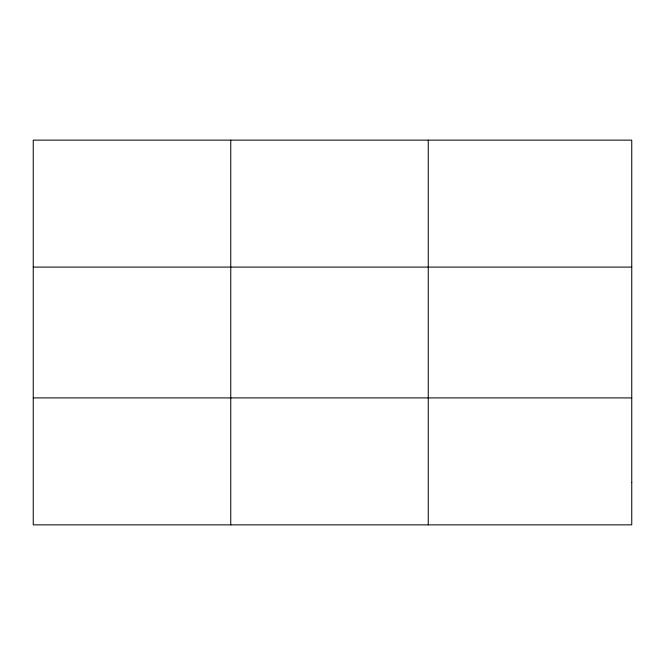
<?xml version="1.0" encoding="UTF-8"?>
<svg xmlns="http://www.w3.org/2000/svg" width="665" height="665" viewBox="0 0 665 665"><rect width="100%" height="100%" fill="white"/><g stroke="black" fill="none" stroke-linecap="round" stroke-linejoin="round"><path stroke-width="1" d="M230.755 524.86L230.755 140.14M428.26 524.86L428.26 140.14M33.25 267.097L631.75 267.097M33.25 397.903L631.75 397.903M631.75 482.541L631.75 524.86L33.25 524.86L33.25 140.14L631.75 140.14L631.75 482.541"/></g></svg>
